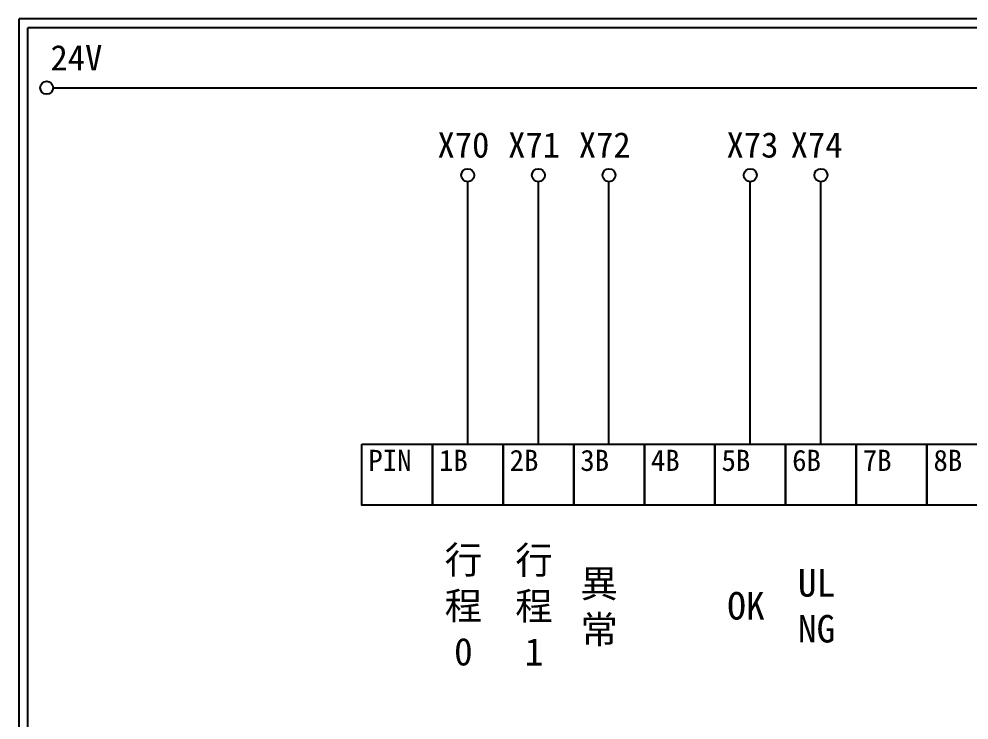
# Model space of a CAD drawing. Extents: x 627 to 914, y 3 to 207.
# Drawn here: x 627.2 to 761.8, y 107.6 to 207 of the extents above; entities that cross this region are included whole.
import ezdxf

# ---------------------------------------------------------------- set-up
doc = ezdxf.new("R2010")
doc.units = 0
doc.layers.get('0').update_dxf_attribs({"linetype": 'CONTINUOUS'})
doc.layers.add('圖框層', color=7, linetype='CONTINUOUS')
doc.layers.add('標尺寸層', color=3, linetype='CONTINUOUS')
doc.styles.add('CNS', font='romanc.shx', dxfattribs={"bigfont": 'chineset.shx'})
doc.styles.add('STSL', font='kaiu.ttf')

msp = doc.modelspace()

# ---------------------------------------------------------------- linework, layer by layer
for p, q in [((690.79, 146.73), (690.79, 183.91)), ((700.8, 146.73), (700.8, 183.91)), ((710.81, 146.73), (710.81, 183.91)), ((730.83, 146.73), (730.83, 183.91)), ((740.84, 146.73), (740.84, 183.91))]:
    msp.add_line(p, q)
for points in [[(675.78, 146.73), (685.79, 146.73), (685.79, 138.07), (675.78, 138.07)], [(685.79, 146.73), (695.8, 146.73), (695.8, 138.07), (685.79, 138.07)], [(695.8, 146.73), (705.81, 146.73), (705.81, 138.07), (695.8, 138.07)], [(705.81, 146.73), (715.82, 146.73), (715.82, 138.07), (705.81, 138.07)], [(715.82, 146.73), (725.83, 146.73), (725.83, 138.07), (715.82, 138.07)], [(725.83, 146.73), (735.84, 146.73), (735.84, 138.07), (725.83, 138.07)], [(735.84, 146.73), (745.85, 146.73), (745.85, 138.07), (735.84, 138.07)], [(745.85, 146.73), (755.86, 146.73), (755.86, 138.07), (745.85, 138.07)], [(755.86, 146.73), (765.87, 146.73), (765.87, 138.07), (755.86, 138.07)]]:
    msp.add_lwpolyline(points, close=True)
at = {"layer": '圖框層', "color": 7}
for p, q in [((914.2, 206.97), (627.2, 206.97)), ((627.2, 3), (627.2, 206.97)), ((912.95, 205.72), (628.45, 205.72)), ((628.45, 4.25), (628.45, 205.72))]:
    msp.add_line(p, q, dxfattribs=at)
at = {"layer": '標尺寸層', "color": 7}
msp.add_line((632.04, 197.22), (909.63, 197.22), dxfattribs=at)
for centre in [(631.12, 197.22), (690.79, 184.83), (700.8, 184.83), (710.81, 184.83), (730.83, 184.83), (740.84, 184.83)]:
    msp.add_circle(centre, 0.92, dxfattribs=at)

# ---------------------------------------------------------------- texts
at = {"char_height": 3, "width": 8.2913, "attachment_point": 1}
for s, insert in [('PIN', (676.71, 145.93)), ('1B', (686.72, 145.93)), ('2B', (696.73, 145.93)), ('3B', (706.74, 145.93)), ('4B', (716.75, 145.93)), ('5B', (726.76, 145.93)), ('6B', (736.77, 145.93)), ('7B', (746.78, 145.93)), ('8B', (756.79, 145.93))]:
    msp.add_mtext(s, dxfattribs=dict(at, insert=insert))
at = {"layer": '圖框層', "color": 4, "style": 'STSL'}
for s, p in [('24V', (631.66, 199.68)), ('X70', (686.51, 187.33)), ('X71', (696.52, 187.33)), ('X72', (706.53, 187.33)), ('X73', (727.47, 187.33)), ('X74', (736.56, 187.33))]:
    msp.add_text(s, height=3.6, dxfattribs=at).set_placement(p)
at = {"layer": '標尺寸層', "color": 7, "char_height": 3.9, "width": 8.6627, "attachment_point": 5, "style": 'CNS'}
for s, insert in [('{\\fDFKai-SB|b0|i0|c136|p65;行程\\P0}', (690.18, 123.79)), ('{\\fDFKai-SB|b0|i0|c136|p65;行程\\P1}', (700.19, 123.79)), ('{\\fDFKai-SB|b0|i0|c136|p65;\\P異常}', (709.41, 126.75)), ('{\\fDFKai-SB|b0|i0|c136|p65;UL\\PNG}', (740.23, 123.79)), ('{\\fDFKai-SB|b0|i0|c136|p65;OK}', (730.22, 123.79))]:
    msp.add_mtext(s, dxfattribs=dict(at, insert=insert))

doc.saveas('drawing.dxf')
